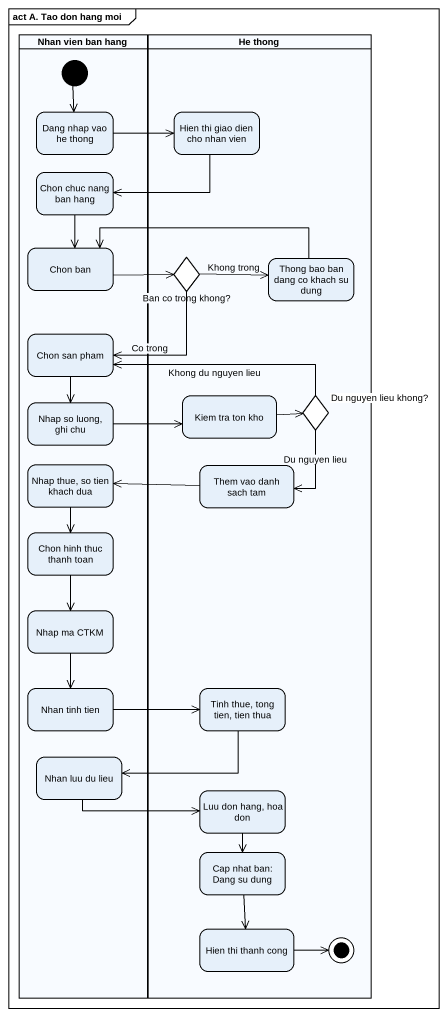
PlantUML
@startuml
mainframe act A. Tao don hang moi
hide empty description
state "Nhan vien ban hang" as Nhan_vien_ban_hang <<partition>> {
  state "Dang nhap vao he thong" as Dang_nhap_vao_he_thong
  state "Chon chuc nang ban hang" as Chon_chuc_nang_ban_hang
  state "Chon ban" as Chon_ban
  state "Chon san pham" as Chon_san_pham
  state "Nhap so luong, ghi chu" as Nhap_so_luong_ghi_chu
  state "Nhap thue, so tien khach dua" as Nhap_thue_so_tien_khach_dua
  state "Chon hinh thuc thanh toan" as Chon_hinh_thuc_thanh_toan
  state "Nhap ma CTKM" as Nhap_ma_CTKM
  state "Nhan tinh tien" as Nhan_tinh_tien
  state "Nhan luu du lieu" as Nhan_luu_du_lieu
  [*] --> Dang_nhap_vao_he_thong
}
state "He thong" as He_thong <<partition>> {
  state "Hien thi giao dien cho nhan vien" as Hien_thi_giao_dien_cho_nhan
  state "Ban co trong khong?" as Ban_co_trong_khong <<choice>>
  state "Thong bao ban dang co khach su dung" as Thong_bao_ban_dang_co_khach
  state "Kiem tra ton kho" as Kiem_tra_ton_kho
  state "Du nguyen lieu khong?" as Du_nguyen_lieu_khong <<choice>>
  state "Them vao danh sach tam" as Them_vao_danh_sach_tam
  state "Tinh thue, tong tien, tien thua" as Tinh_thue_tong_tien_tien
  state "Luu don hang, hoa don" as Luu_don_hang_hoa_don
  state "Cap nhat ban: Dang su dung" as Cap_nhat_ban_Dang_su_dung
  state "Hien thi thanh cong" as Hien_thi_thanh_cong
  Hien_thi_thanh_cong -right-> [*]
}
Dang_nhap_vao_he_thong -right-> Hien_thi_giao_dien_cho_nhan
Hien_thi_giao_dien_cho_nhan -left-> Chon_chuc_nang_ban_hang
Chon_chuc_nang_ban_hang --> Chon_ban
Chon_ban -right-> Ban_co_trong_khong
Ban_co_trong_khong -right-> Thong_bao_ban_dang_co_khach : Khong trong
Ban_co_trong_khong --> Chon_san_pham : Co trong
Thong_bao_ban_dang_co_khach -left-> Chon_ban
Chon_san_pham --> Nhap_so_luong_ghi_chu
Nhap_so_luong_ghi_chu -right-> Kiem_tra_ton_kho
Kiem_tra_ton_kho -right-> Du_nguyen_lieu_khong
Du_nguyen_lieu_khong -left-> Chon_san_pham : Khong du nguyen lieu
Du_nguyen_lieu_khong --> Them_vao_danh_sach_tam : Du nguyen lieu
Nhap_thue_so_tien_khach_dua --> Chon_hinh_thuc_thanh_toan
Them_vao_danh_sach_tam -left-> Nhap_thue_so_tien_khach_dua
Chon_hinh_thuc_thanh_toan --> Nhap_ma_CTKM
Nhap_ma_CTKM --> Nhan_tinh_tien
Nhan_tinh_tien -right-> Tinh_thue_tong_tien_tien
Tinh_thue_tong_tien_tien -left-> Nhan_luu_du_lieu
Nhan_luu_du_lieu -right-> Luu_don_hang_hoa_don
Luu_don_hang_hoa_don --> Cap_nhat_ban_Dang_su_dung
Cap_nhat_ban_Dang_su_dung --> Hien_thi_thanh_cong
@enduml
